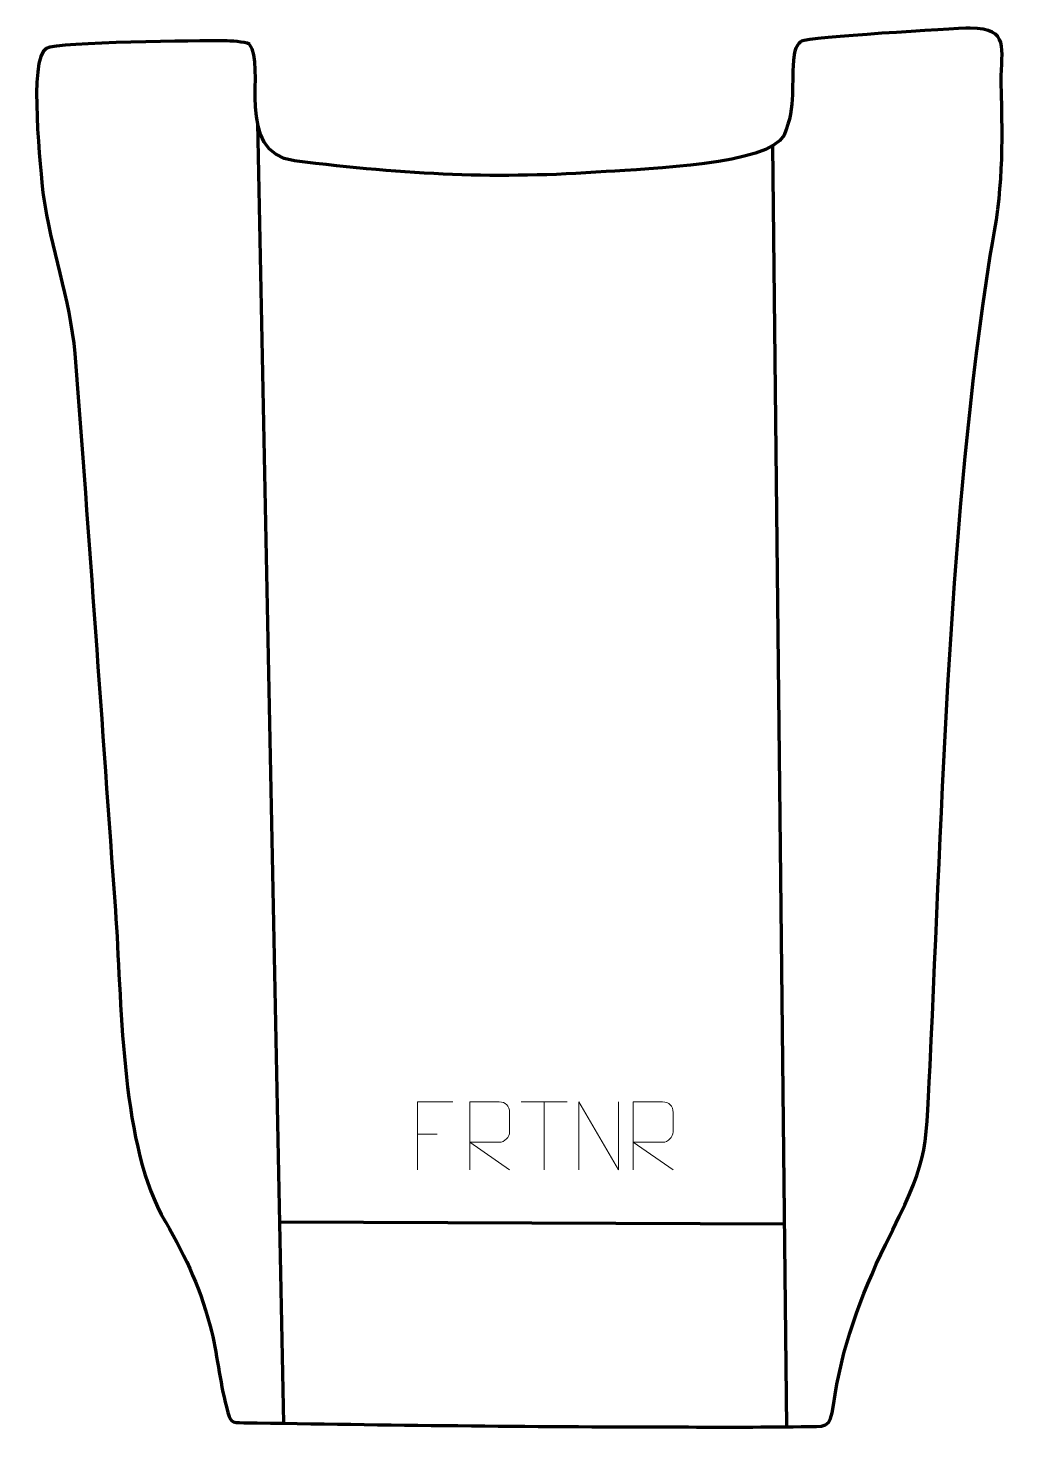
# Model space of a CAD drawing. Header units: millimetres. Extents: x -403 to -43, y 198 to 712.
import ezdxf

# ---------------------------------------------------------------- set-up
doc = ezdxf.new("R2010")
doc.units = ezdxf.units.MM
doc.header["$MEASUREMENT"] = 0
doc.layers.add('layer 2', color=7, linetype='Continuous')
doc.layers.add('layer 3', color=7, linetype='Continuous')

msp = doc.modelspace()

# ---------------------------------------------------------------- linework, layer by layer
at = {"layer": 'layer 2', "color": 142, "lineweight": 158}
for points in [[(-319.1018, 676.8514), (-319.1018, 676.8514), (-309.5634, 199.6997), (-309.5634, 199.6997)], [(-130.109, 668.5122), (-130.109, 668.5122), (-124.9037, 198.4146), (-124.9037, 198.4146)], [(-311.0409, 273.6141), (-311.0409, 273.6141), (-125.7291, 272.9613), (-125.7291, 272.9613)]]:
    msp.add_open_spline(points, degree=3, dxfattribs=at)
at = {"layer": 'layer 3', "color": 242, "lineweight": 158}
msp.add_open_spline([(-322.0451, 705.8325), (-315.6341, 698.3801), (-327.9597, 666.0669), (-305.4921, 663.0319), (-305.4921, 663.0319), (-263.4103, 657.8876), (-231.1063, 656.2186), (-191.1495, 659.1061), (-191.1495, 659.1061), (-176.1017, 660.1935), (-131.594, 661.4969), (-125.8008, 672.4518), (-125.8008, 672.4518), (-121.228, 683.5273), (-123.4856, 691.105), (-122.1167, 701.9008), (-122.1167, 701.9008), (-121.7852, 704.5152), (-120.8407, 706.0418), (-119.4699, 706.9354), (-119.4699, 706.9354), (-117.0799, 708.4935), (-63.6851, 711.5158), (-57.4669, 711.7919), (-57.4669, 711.7919), (-42.5306, 711.3862), (-46.2754, 704.5243), (-46.1036, 691.9708), (-46.1036, 691.9708), (-45.526, 666.394), (-45.2676, 653.7352), (-50.137, 628.1521), (-50.137, 628.1521), (-65.3558, 530.9456), (-67.4936, 429.3722), (-72.2512, 331.0412), (-72.2512, 331.0412), (-73.7832, 296.4624), (-73.2142, 296.5286), (-88.6398, 265.1835), (-88.6398, 265.1835), (-97.7566, 246.215), (-104.8115, 227.2601), (-107.6681, 206.32), (-107.6681, 206.32), (-108.8543, 197.6243), (-110.3874, 198.5892), (-119.5058, 198.4736), (-119.5058, 198.4736), (-135.3581, 198.2727), (-151.0271, 198.326), (-166.8715, 198.3696), (-166.8715, 198.3696), (-219.3481, 198.4359), (-271.6947, 199.0603), (-324.1593, 199.9368), (-324.1593, 199.9368), (-328.9439, 200.0167), (-328.9297, 199.6371), (-330.5306, 205.7047), (-330.5306, 205.7047), (-333.04, 215.2157), (-333.8583, 225.2978), (-336.458, 235.3582), (-336.458, 235.3582), (-340.8831, 251.5953), (-346.0917, 261.8918), (-354.4405, 276.3671), (-354.4405, 276.3671), (-369.4888, 304.8086), (-368.9194, 355.2839), (-371.2729, 387.9521), (-371.2729, 387.9521), (-376.185, 456.0684), (-380.8603, 524.2158), (-386.149, 592.3031), (-386.149, 592.3031), (-388.0791, 612.9559), (-394.9578, 630.7786), (-397.7775, 650.6271), (-397.7775, 650.6271), (-398.5644, 658.6943), (-403.3406, 700.8698), (-396.7054, 704.275), (-396.7054, 704.275), (-391.8903, 706.7461), (-340.4313, 707.1696), (-331.1807, 707.0633), (-331.1807, 707.0633), (-329.0438, 706.979), (-323.9066, 706.8591), (-322.0451, 705.8325)], degree=3, knots=[0, 0, 0, 0, 0.04166667, 0.04166667, 0.04166667, 0.04166667, 0.08333333, 0.08333333, 0.08333333, 0.08333333, 0.125, 0.125, 0.125, 0.125, 0.16666667, 0.16666667, 0.16666667, 0.16666667, 0.20833333, 0.20833333, 0.20833333, 0.20833333, 0.25, 0.25, 0.25, 0.25, 0.29166667, 0.29166667, 0.29166667, 0.29166667, 0.33333333, 0.33333333, 0.33333333, 0.33333333, 0.375, 0.375, 0.375, 0.375, 0.41666667, 0.41666667, 0.41666667, 0.41666667, 0.45833333, 0.45833333, 0.45833333, 0.45833333, 0.5, 0.5, 0.5, 0.5, 0.54166667, 0.54166667, 0.54166667, 0.54166667, 0.58333333, 0.58333333, 0.58333333, 0.58333333, 0.625, 0.625, 0.625, 0.625, 0.66666667, 0.66666667, 0.66666667, 0.66666667, 0.70833333, 0.70833333, 0.70833333, 0.70833333, 0.75, 0.75, 0.75, 0.75, 0.79166667, 0.79166667, 0.79166667, 0.79166667, 0.83333333, 0.83333333, 0.83333333, 0.83333333, 0.875, 0.875, 0.875, 0.875, 0.91666667, 0.91666667, 0.91666667, 0.91666667, 1, 1, 1, 1], dxfattribs=at)
at = {"layer": 'layer 3', "color": 250, "lineweight": 9}
for points, knots in [([(-247.4459, 317.6972), (-247.4459, 317.6972), (-260.3199, 317.6972), (-260.3199, 317.6972), (-260.3199, 317.6972), (-260.3199, 317.6972), (-260.3199, 292.7436), (-260.3199, 292.7436)], [0, 0, 0, 0, 0.33333333, 0.33333333, 0.33333333, 0.33333333, 1, 1, 1, 1]), ([(-241.215, 292.7437), (-241.215, 292.7437), (-241.215, 317.6972), (-241.215, 317.6972), (-241.215, 317.6972), (-237.6202, 317.6972), (-234.0247, 317.6972), (-230.4295, 317.6972), (-230.4295, 317.6972), (-228.1042, 317.6595), (-226.5469, 316.1695), (-226.551, 313.8031), (-226.551, 313.8031), (-226.5514, 311.7676), (-226.5514, 308.7082), (-226.551, 306.6722), (-226.551, 306.6722), (-226.5575, 304.7967), (-228.3698, 302.8549), (-230.3793, 302.8358), (-230.3793, 302.8358), (-230.3793, 302.8358), (-241.215, 302.8358), (-241.215, 302.8358), (-241.215, 302.8358), (-241.215, 302.8358), (-226.5603, 292.7437), (-226.5603, 292.7437)], [0, 0, 0, 0, 0.125, 0.125, 0.125, 0.125, 0.25, 0.25, 0.25, 0.25, 0.375, 0.375, 0.375, 0.375, 0.5, 0.5, 0.5, 0.5, 0.625, 0.625, 0.625, 0.625, 0.75, 0.75, 0.75, 0.75, 1, 1, 1, 1]), ([(-201.2103, 292.7437), (-201.2103, 292.7437), (-201.2103, 317.6972), (-201.2103, 317.6972), (-201.2103, 317.6972), (-201.2103, 317.6972), (-186.5555, 292.7437), (-186.5555, 292.7437), (-186.5555, 292.7437), (-186.5555, 292.7437), (-186.5555, 317.6972), (-186.5555, 317.6972)], [0, 0, 0, 0, 0.25, 0.25, 0.25, 0.25, 0.5, 0.5, 0.5, 0.5, 1, 1, 1, 1]), ([(-181.215, 292.7437), (-181.215, 292.7437), (-181.215, 317.6972), (-181.215, 317.6972), (-181.215, 317.6972), (-177.6202, 317.6972), (-174.0247, 317.6972), (-170.4295, 317.6972), (-170.4295, 317.6972), (-168.1042, 317.6595), (-166.5469, 316.1695), (-166.551, 313.8031), (-166.551, 313.8031), (-166.5514, 311.7676), (-166.5514, 308.7082), (-166.551, 306.6722), (-166.551, 306.6722), (-166.5575, 304.7967), (-168.3698, 302.8549), (-170.3793, 302.8358), (-170.3793, 302.8358), (-170.3793, 302.8358), (-181.215, 302.8358), (-181.215, 302.8358), (-181.215, 302.8358), (-181.215, 302.8358), (-166.5603, 292.7437), (-166.5603, 292.7437)], [0, 0, 0, 0, 0.125, 0.125, 0.125, 0.125, 0.25, 0.25, 0.25, 0.25, 0.375, 0.375, 0.375, 0.375, 0.5, 0.5, 0.5, 0.5, 0.625, 0.625, 0.625, 0.625, 0.75, 0.75, 0.75, 0.75, 1, 1, 1, 1])]:
    msp.add_open_spline(points, degree=3, knots=knots, dxfattribs=at)
for points in [[(-222.3765, 317.6737), (-222.3765, 317.6737), (-205.3893, 317.6737), (-205.3893, 317.6737)], [(-213.8827, 292.7437), (-213.8827, 292.7437), (-213.8827, 317.6972), (-213.8827, 317.6972)], [(-260.3199, 305.8175), (-260.3199, 305.8175), (-253.1518, 305.8175), (-253.1518, 305.8175)]]:
    msp.add_open_spline(points, degree=3, dxfattribs=at)

doc.saveas('drawing.dxf')
